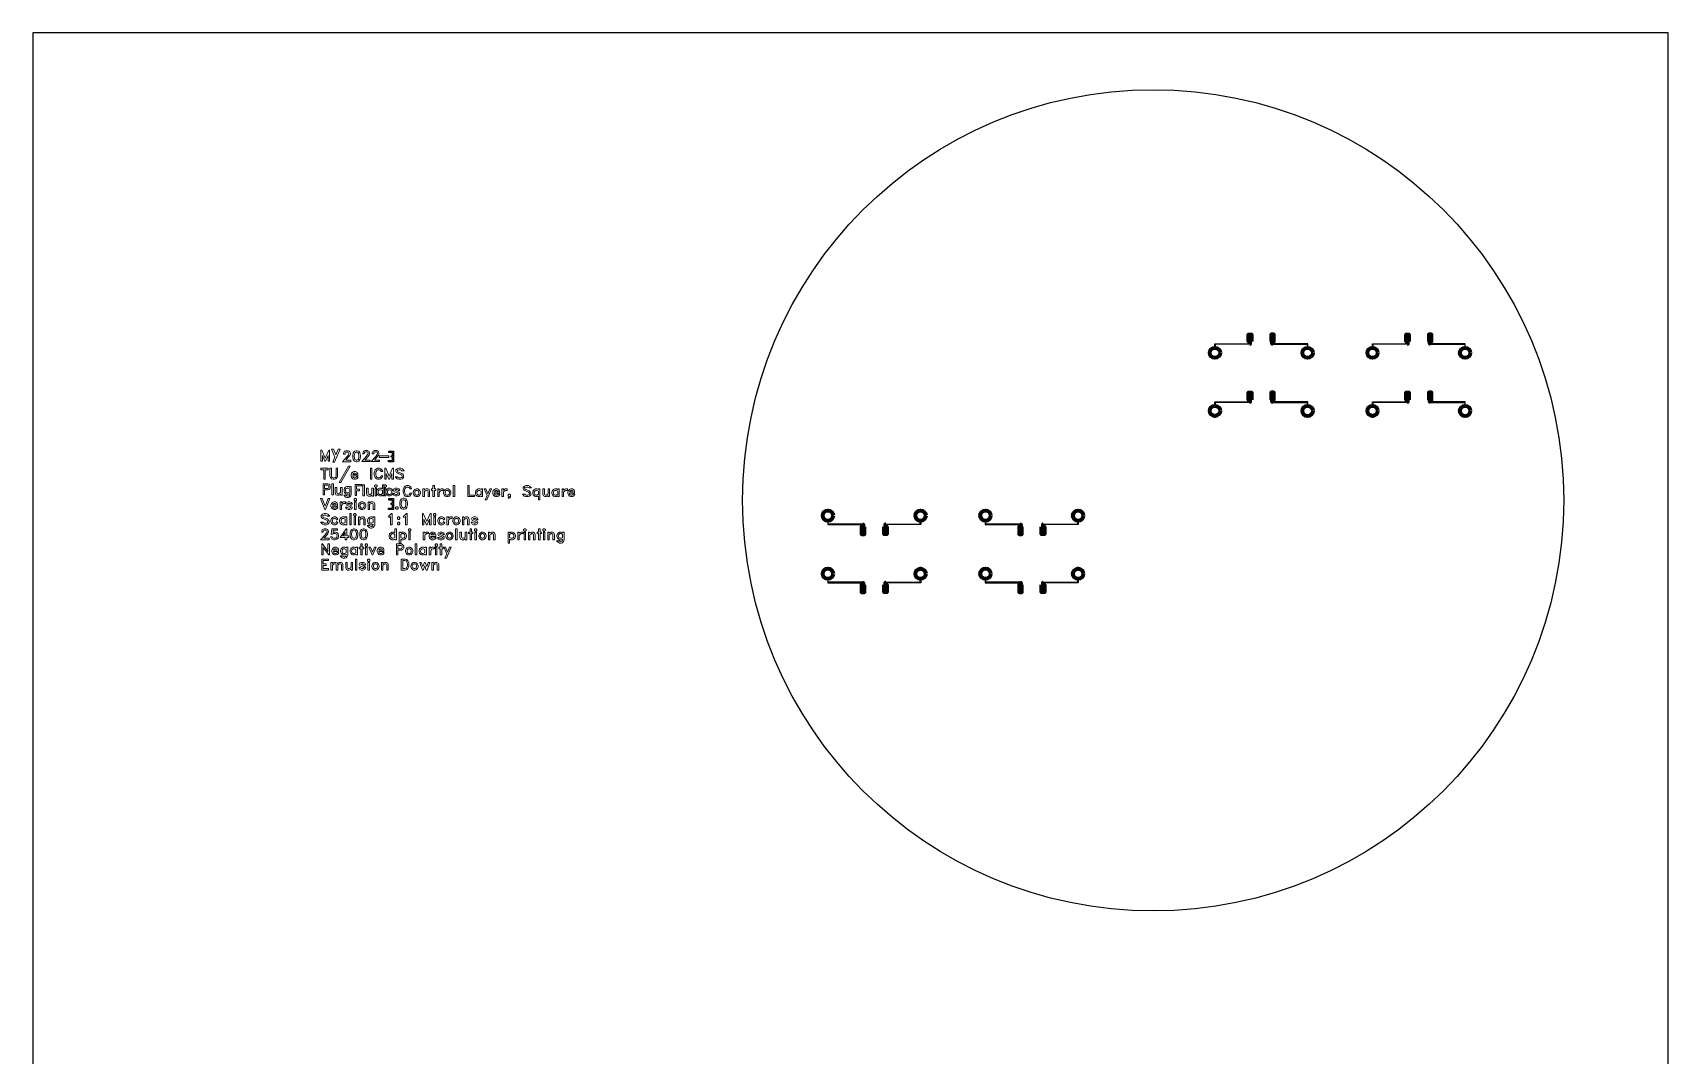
# Model space of a CAD drawing. Header units: millimetres. Extents: x -3 to 203197, y -8 to 253992.
# Drawn here: x -3 to 203197, y 126992 to 253992 of the extents above; entities that cross this region are included whole.
import ezdxf

# ---------------------------------------------------------------- set-up
doc = ezdxf.new("R2010")
doc.units = ezdxf.units.MM
doc.layers.add('FLOW', color=5, linetype='Continuous')
doc.layers.add('Wafer', color=7, linetype='Continuous', lineweight=0)

msp = doc.modelspace()

# ---------------------------------------------------------------- linework, layer by layer
for p, q in [((44234, 201855), (44234, 202034)), ((44234, 202034), (44830, 202034)), ((44680, 201855), (44234, 201855)), ((44512, 201309), (44512, 201453)), ((44512, 201453), (44680, 201453)), ((44680, 201309), (44512, 201309)), ((44680, 201453), (44680, 201855)), ((44680, 200846), (44680, 201309)), ((44830, 202034), (44830, 200693)), ((44191, 200693), (44191, 200846)), ((44191, 200846), (44680, 200846)), ((44830, 200693), (44191, 200693)), ((44234, 195950), (44234, 196129)), ((44234, 196129), (44830, 196129)), ((44680, 195950), (44234, 195950)), ((44512, 195404), (44512, 195548)), ((44512, 195548), (44680, 195548)), ((44680, 195404), (44512, 195404)), ((44680, 195548), (44680, 195950)), ((44680, 194941), (44680, 195404)), ((44830, 196129), (44830, 194788)), ((44191, 194788), (44191, 194941)), ((44191, 194941), (44680, 194941)), ((44830, 194788), (44191, 194788))]:
    msp.add_line(p, q)
msp.add_lwpolyline([(-3, -8), (203197, -8), (203197, 253992), (-3, 253992)], close=True)
at = {"color": 242, "lineweight": 211, "true_color": 0xcd2027}
for points in [[(151407, 215633), (151063, 215633), (151063, 216517), (151407, 216517)], [(153858, 215633), (154202, 215633), (154202, 216517), (153858, 216517)], [(170977, 215633), (170633, 215633), (170633, 216517), (170977, 216517)], [(173428, 215633), (173772, 215633), (173772, 216517), (173428, 216517)], [(151407, 208417), (151063, 208417), (151063, 209301), (151407, 209301)], [(153858, 208417), (154202, 208417), (154202, 209301), (153858, 209301)], [(170977, 208417), (170633, 208417), (170633, 209301), (170977, 209301)], [(173428, 208417), (173772, 208417), (173772, 209301), (173428, 209301)], [(103321, 192617), (102977, 192617), (102977, 191733), (103321, 191733)], [(105772, 192617), (106116, 192617), (106116, 191733), (105772, 191733)], [(122891, 192617), (122547, 192617), (122547, 191733), (122891, 191733)], [(125342, 192617), (125686, 192617), (125686, 191733), (125342, 191733)], [(103321, 185402), (102977, 185402), (102977, 184518), (103321, 184518)], [(105772, 185402), (106116, 185402), (106116, 184518), (105772, 184518)], [(122891, 185402), (122547, 185402), (122547, 184518), (122891, 184518)], [(125342, 185402), (125686, 185402), (125686, 184518), (125342, 184518)]]:
    msp.add_lwpolyline(points, close=True, dxfattribs=at)
at = {"color": 240, "lineweight": 211, "true_color": 0xed1f24}
for points in [[(151208, 215350), (151262, 215350), (151262, 215633), (151208, 215633)], [(154057, 215350), (154003, 215350), (154003, 215633), (154057, 215633)], [(170778, 215350), (170832, 215350), (170832, 215633), (170778, 215633)], [(173627, 215350), (173573, 215350), (173573, 215633), (173627, 215633)], [(151208, 208134), (151262, 208134), (151262, 208417), (151208, 208417)], [(154057, 208134), (154003, 208134), (154003, 208417), (154057, 208417)], [(170778, 208134), (170832, 208134), (170832, 208417), (170778, 208417)], [(173627, 208134), (173573, 208134), (173573, 208417), (173627, 208417)], [(103122, 192900), (103176, 192900), (103176, 192617), (103122, 192617)], [(105971, 192900), (105917, 192900), (105917, 192617), (105971, 192617)], [(122692, 192900), (122746, 192900), (122746, 192617), (122692, 192617)], [(125541, 192900), (125487, 192900), (125487, 192617), (125541, 192617)], [(103122, 185685), (103176, 185685), (103176, 185402), (103122, 185402)], [(105971, 185685), (105917, 185685), (105917, 185402), (105971, 185402)], [(122692, 185685), (122746, 185685), (122746, 185402), (122692, 185402)], [(125541, 185685), (125487, 185685), (125487, 185402), (125541, 185402)]]:
    msp.add_lwpolyline(points, close=True, dxfattribs=at)
at = {"color": 7}
for points in [[(151262, 215297), (146862, 215297), (146862, 215350), (151262, 215350)], [(146914, 215298), (146914, 214798), (146862, 214798), (146862, 215298)], [(154003, 215297), (158403, 215297), (158403, 215350), (154003, 215350)], [(158351, 215297), (158351, 214797), (158403, 214797), (158403, 215297)], [(170832, 215297), (166432, 215297), (166432, 215350), (170832, 215350)], [(166484, 215298), (166484, 214798), (166432, 214798), (166432, 215298)], [(173573, 215297), (177973, 215297), (177973, 215350), (173573, 215350)], [(177921, 215297), (177921, 214797), (177973, 214797), (177973, 215297)], [(151262, 208081), (146862, 208081), (146862, 208134), (151262, 208134)], [(146914, 208081), (146914, 207581), (146862, 207581), (146862, 208081)], [(154003, 208081), (158403, 208081), (158403, 208134), (154003, 208134)], [(158351, 208081), (158351, 207581), (158403, 207581), (158403, 208081)], [(170832, 208081), (166432, 208081), (166432, 208134), (170832, 208134)], [(166484, 208081), (166484, 207581), (166432, 207581), (166432, 208081)], [(173573, 208081), (177973, 208081), (177973, 208134), (173573, 208134)], [(177921, 208081), (177921, 207581), (177973, 207581), (177973, 208081)], [(98828, 192953), (98828, 193453), (98776, 193453), (98776, 192953)], [(110265, 192953), (110265, 193453), (110317, 193453), (110317, 192953)], [(118398, 192953), (118398, 193453), (118346, 193453), (118346, 192953)], [(129835, 192953), (129835, 193453), (129887, 193453), (129887, 192953)], [(103176, 192953), (98776, 192953), (98776, 192900), (103176, 192900)], [(105917, 192953), (110317, 192953), (110317, 192900), (105917, 192900)], [(122746, 192953), (118346, 192953), (118346, 192900), (122746, 192900)], [(125487, 192953), (129887, 192953), (129887, 192900), (125487, 192900)], [(98828, 185738), (98828, 186238), (98776, 186238), (98776, 185738)], [(103176, 185738), (98776, 185738), (98776, 185685), (103176, 185685)], [(105917, 185738), (110317, 185738), (110317, 185685), (105917, 185685)], [(110265, 185737), (110265, 186237), (110317, 186237), (110317, 185737)], [(118398, 185738), (118398, 186238), (118346, 186238), (118346, 185738)], [(122746, 185738), (118346, 185738), (118346, 185685), (122746, 185685)], [(125487, 185738), (129887, 185738), (129887, 185685), (125487, 185685)], [(129835, 185737), (129835, 186237), (129887, 186237), (129887, 185737)]]:
    msp.add_lwpolyline(points, close=True, dxfattribs=at)
at = {"color": 240, "lineweight": 211, "true_color": 0xed1f24}
for centre in [(146878, 214237), (158387, 214235), (166448, 214237), (177957, 214235), (146878, 207021), (158387, 207020), (166448, 207021), (177957, 207020), (98792, 194015), (110301, 194013), (118362, 194015), (129871, 194013), (98792, 186799), (110301, 186798), (118362, 186799), (129871, 186798)]:
    msp.add_circle(centre, 639, dxfattribs=at)
at = {"layer": 'FLOW'}
msp.add_circle((139200, 195918), 51000, dxfattribs=at)
at = {"layer": 'Wafer'}
for points in [[(36878, 200762), (36690, 200762), (36690, 201467), (36382, 200762), (36298, 200762), (35989, 201467), (35989, 200762), (35802, 200762), (35802, 202134), (35907, 202134), (36340, 201162), (36773, 202134), (36878, 202134)], [(38183, 202257), (37496, 200655), (37265, 200655), (37539, 201294), (37126, 202257), (37359, 202257), (37652, 201556), (37951, 202257)], [(39518, 200702), (38481, 200702), (39049, 201340), (39221, 201569), (39271, 201670), (39271, 201758), (39228, 201844), (39142, 201887), (38936, 201887), (38850, 201844), (38807, 201758), (38807, 201650), (38620, 201650), (38620, 201788), (38689, 201930), (38764, 202004), (38906, 202074), (39173, 202074), (39314, 202004), (39389, 201930), (39459, 201788), (39459, 201639), (39390, 201502), (39207, 201259), (38885, 200889), (39518, 200889)], [(40713, 201292), (40651, 200978), (40512, 200771), (40303, 200702), (40164, 200702), (39956, 200771), (39817, 200978), (39755, 201292), (39755, 201484), (39817, 201798), (39956, 202005), (40164, 202074), (40303, 202074), (40512, 202005), (40651, 201798), (40713, 201484)], [(40525, 201306), (40525, 201470), (40469, 201748), (40404, 201846), (40283, 201887), (40185, 201887), (40063, 201845), (39999, 201748), (39942, 201470), (39942, 201306), (39999, 201028), (40063, 200931), (40185, 200889), (40283, 200889), (40404, 200931), (40469, 201028)], [(41907, 200738), (40870, 200738), (41438, 201376), (41610, 201605), (41660, 201706), (41660, 201794), (41617, 201879), (41531, 201923), (41325, 201923), (41239, 201879), (41196, 201794), (41196, 201685), (41008, 201685), (41008, 201824), (41078, 201966), (41153, 202040), (41295, 202110), (41562, 202110), (41703, 202040), (41778, 201966), (41848, 201824), (41848, 201675), (41779, 201538), (41596, 201294), (41274, 200925), (41907, 200925)], [(43078, 200738), (42041, 200738), (42609, 201376), (42781, 201605), (42831, 201706), (42831, 201794), (42788, 201879), (42702, 201923), (42496, 201923), (42410, 201879), (42367, 201794), (42367, 201685), (42180, 201685), (42180, 201824), (42249, 201966), (42324, 202040), (42466, 202110), (42733, 202110), (42874, 202040), (42949, 201966), (43019, 201824), (43019, 201675), (42951, 201538), (42767, 201294), (42445, 200925), (43078, 200925)], [(44248, 201253), (43054, 201253), (43054, 201442), (44248, 201442)], [(36690, 199716), (36334, 199716), (36334, 198531), (36146, 198531), (36146, 199716), (35791, 199716), (35791, 199903), (36690, 199903)], [(37884, 198940), (37817, 198738), (37677, 198598), (37475, 198531), (37336, 198531), (37134, 198598), (36994, 198738), (36927, 198940), (36927, 199903), (37114, 199903), (37114, 198961), (37166, 198807), (37203, 198770), (37356, 198718), (37454, 198718), (37608, 198770), (37646, 198807), (37697, 198961), (37697, 199903), (37884, 199903)], [(39422, 200141), (38284, 198117), (38076, 198117), (39215, 200141)], [(40419, 198772), (40249, 198601), (40107, 198531), (39899, 198531), (39757, 198601), (39621, 198739), (39554, 198940), (39554, 199079), (39621, 199281), (39757, 199419), (39899, 199489), (40107, 199489), (40249, 199419), (40323, 199345), (40393, 199203), (40393, 198946), (39746, 198946), (39793, 198808), (39834, 198767), (39930, 198718), (40077, 198718), (40163, 198762), (40253, 198943)], [(40206, 199133), (40206, 199172), (40163, 199258), (40077, 199301), (39930, 199301), (39834, 199252), (39793, 199212), (39767, 199133)], [(42132, 198531), (41945, 198531), (41945, 199903), (42132, 199903)], [(43485, 198956), (43376, 198734), (43242, 198601), (43100, 198531), (42833, 198531), (42692, 198601), (42557, 198734), (42494, 198867), (42429, 199059), (42429, 199375), (42494, 199567), (42557, 199700), (42692, 199833), (42833, 199903), (43100, 199903), (43242, 199833), (43376, 199700), (43485, 199479), (43283, 199479), (43210, 199622), (43165, 199667), (43070, 199716), (42864, 199716), (42773, 199671), (42669, 199514), (42616, 199355), (42616, 199079), (42669, 198921), (42773, 198763), (42864, 198718), (43070, 198718), (43165, 198767), (43210, 198812), (43283, 198956)], [(44819, 198531), (44631, 198531), (44631, 199236), (44322, 198531), (44239, 198531), (43930, 199236), (43930, 198531), (43743, 198531), (43743, 199903), (43848, 199903), (44281, 198931), (44713, 199903), (44819, 199903)], [(46164, 199597), (45864, 199597), (45793, 199667), (45697, 199716), (45486, 199716), (45332, 199664), (45303, 199635), (45303, 199558), (45346, 199472), (45442, 199424), (45739, 199305), (45869, 199242), (46004, 199107), (46073, 198966), (46073, 198747), (45925, 198598), (45723, 198531), (45466, 198531), (45264, 198598), (45025, 198837), (45324, 198837), (45396, 198767), (45491, 198718), (45702, 198718), (45856, 198770), (45885, 198799), (45885, 198935), (45837, 199031), (45793, 199075), (45685, 199130), (45391, 199248), (45260, 199312), (45185, 199386), (45115, 199527), (45115, 199688), (45264, 199836), (45466, 199903), (45723, 199903), (45925, 199836)], [(36966, 197486), (36896, 197344), (36822, 197270), (36680, 197200), (36255, 197200), (36255, 196607), (36068, 196607), (36068, 197980), (36680, 197980), (36822, 197910), (36896, 197836), (36966, 197694)], [(36778, 197516), (36778, 197663), (36735, 197749), (36649, 197792), (36255, 197792), (36255, 197387), (36649, 197387), (36735, 197431)], [(37353, 196607), (37165, 196607), (37165, 197980), (37353, 197980)], [(38431, 196540), (38242, 196540), (38242, 196686), (38168, 196610), (38026, 196540), (37818, 196540), (37661, 196618), (37591, 196832), (37591, 197498), (37779, 197498), (37779, 196857), (37822, 196771), (37908, 196728), (37993, 196728), (38242, 196878), (38242, 197498), (38431, 197498)], [(39574, 196659), (39506, 196458), (39369, 196305), (39224, 196249), (39020, 196249), (38878, 196319), (38644, 196556), (38943, 196556), (39014, 196485), (39110, 196437), (39198, 196437), (39293, 196485), (39335, 196526), (39385, 196679), (39385, 196749), (39370, 196733), (39228, 196663), (39020, 196663), (38878, 196733), (38742, 196871), (38675, 197072), (38675, 197211), (38742, 197413), (38878, 197551), (39020, 197621), (39228, 197621), (39369, 197551), (39385, 197535), (39385, 197621), (39574, 197621)], [(39385, 196945), (39385, 197339), (39198, 197433), (39051, 197433), (38955, 197384), (38913, 197344), (38862, 197191), (38862, 197093), (38913, 196940), (38955, 196899), (39051, 196851), (39198, 196851)], [(40240, 196516), (40052, 196516), (40052, 197889), (40892, 197889), (40892, 197701), (40240, 197701), (40240, 197296), (40595, 197296), (40595, 197109), (40240, 197109), (40240, 196704), (40240, 196704)], [(41201, 196485), (41014, 196485), (41014, 197857), (41201, 197857)], [(42320, 196450), (42132, 196450), (42132, 196595), (42057, 196520), (41915, 196450), (41707, 196450), (41550, 196527), (41481, 196741), (41481, 197407), (41668, 197407), (41668, 196766), (41711, 196680), (41797, 196637), (41882, 196637), (42132, 196788), (42132, 197407), (42320, 197407)], [(42785, 197630), (42688, 197532), (42576, 197532), (42479, 197630), (42479, 197741), (42576, 197839), (42688, 197839), (42785, 197741)], [(42726, 196466), (42538, 196466), (42538, 197424), (42726, 197424)], [(43625, 196466), (43436, 196466), (43436, 196553), (43421, 196537), (43279, 196466), (43071, 196466), (42929, 196537), (42793, 196674), (42726, 196876), (42726, 197015), (42793, 197216), (42929, 197355), (43071, 197424), (43279, 197424), (43421, 197355), (43436, 197339), (43436, 197839), (43625, 197839)], [(43436, 196748), (43436, 197143), (43249, 197237), (43102, 197237), (43006, 197188), (42964, 197148), (42913, 196995), (42913, 196896), (42964, 196743), (43006, 196703), (43102, 196654), (43249, 196654)], [(43931, 197630), (43834, 197532), (43722, 197532), (43625, 197630), (43625, 197741), (43722, 197839), (43834, 197839), (43931, 197741)], [(43872, 196466), (43684, 196466), (43684, 197424), (43872, 197424)], [(44736, 196708), (44566, 196537), (44425, 196466), (44217, 196466), (44075, 196537), (43939, 196674), (43872, 196876), (43872, 197015), (43939, 197216), (44075, 197355), (44217, 197424), (44425, 197424), (44566, 197355), (44736, 197183), (44571, 197013), (44480, 197193), (44395, 197237), (44248, 197237), (44152, 197188), (44110, 197148), (44059, 196995), (44059, 196896), (44110, 196743), (44152, 196703), (44248, 196654), (44395, 196654), (44480, 196697), (44571, 196878)], [(45595, 197124), (45393, 197124), (45351, 197207), (45244, 197243), (45087, 197243), (44988, 197209), (44980, 197189), (44991, 197162), (45222, 197069), (45481, 196941), (45556, 196789), (45556, 196700), (45479, 196543), (45264, 196473), (45067, 196473), (44853, 196543), (44736, 196779), (44938, 196779), (44980, 196697), (45087, 196660), (45244, 196660), (45351, 196697), (45368, 196731), (45368, 196759), (45348, 196801), (44852, 197021), (44768, 197189), (44853, 197361), (45067, 197431), (45264, 197431), (45479, 197361)], [(47075, 196808), (46966, 196586), (46833, 196453), (46691, 196383), (46423, 196383), (46282, 196453), (46147, 196586), (46084, 196719), (46019, 196911), (46019, 197227), (46084, 197419), (46147, 197552), (46282, 197685), (46423, 197755), (46691, 197755), (46833, 197685), (46966, 197552), (47075, 197331), (46873, 197331), (46800, 197474), (46755, 197519), (46660, 197568), (46454, 197568), (46363, 197523), (46259, 197366), (46206, 197207), (46206, 196931), (46259, 196773), (46363, 196615), (46454, 196570), (46660, 196570), (46755, 196619), (46800, 196664), (46873, 196808)], [(48172, 196792), (48105, 196591), (47968, 196453), (47827, 196383), (47619, 196383), (47477, 196453), (47341, 196591), (47273, 196792), (47273, 196931), (47341, 197133), (47477, 197271), (47619, 197341), (47827, 197341), (47968, 197271), (48105, 197133), (48172, 196931)], [(47984, 196813), (47984, 196911), (47933, 197064), (47892, 197104), (47796, 197153), (47649, 197153), (47554, 197104), (47512, 197064), (47461, 196911), (47461, 196813), (47512, 196660), (47554, 196619), (47649, 196570), (47796, 196570), (47892, 196619), (47933, 196660)], [(49309, 196383), (49120, 196383), (49120, 197024), (49078, 197110), (48991, 197153), (48904, 197153), (48802, 197102), (48657, 197006), (48657, 196383), (48469, 196383), (48469, 197341), (48657, 197341), (48657, 197195), (48732, 197271), (48873, 197341), (49081, 197341), (49238, 197264), (49309, 197049)], [(50089, 197153), (49911, 197153), (49911, 196383), (49723, 196383), (49723, 197153), (49545, 197153), (49545, 197341), (49723, 197341), (49723, 197755), (49911, 197755), (49911, 197341), (50089, 197341)], [(50988, 197153), (50761, 197153), (50666, 197105), (50568, 197001), (50513, 196904), (50513, 196383), (50326, 196383), (50326, 197341), (50513, 197341), (50513, 197195), (50589, 197271), (50730, 197341), (50988, 197341)], [(51946, 196792), (51879, 196591), (51742, 196453), (51601, 196383), (51393, 196383), (51251, 196453), (51115, 196591), (51047, 196792), (51047, 196931), (51115, 197133), (51251, 197271), (51393, 197341), (51601, 197341), (51742, 197271), (51879, 197133), (51946, 196931)], [(51758, 196813), (51758, 196911), (51707, 197064), (51666, 197104), (51570, 197153), (51423, 197153), (51328, 197104), (51286, 197064), (51235, 196911), (51235, 196813), (51286, 196660), (51328, 196619), (51423, 196570), (51570, 196570), (51666, 196619), (51707, 196660)], [(52431, 196383), (52243, 196383), (52243, 197755), (52431, 197755)], [(54881, 196383), (54041, 196383), (54041, 197755), (54229, 197755), (54229, 196570), (54881, 196570)], [(55898, 196383), (55710, 196383), (55710, 196469), (55694, 196453), (55553, 196383), (55345, 196383), (55202, 196453), (55067, 196591), (54999, 196792), (54999, 196931), (55066, 197133), (55202, 197271), (55345, 197341), (55552, 197341), (55694, 197271), (55710, 197255), (55710, 197341), (55898, 197341)], [(55710, 196665), (55710, 197059), (55522, 197153), (55375, 197153), (55279, 197104), (55238, 197064), (55186, 196911), (55186, 196813), (55238, 196660), (55280, 196619), (55375, 196570), (55522, 196570)], [(57007, 197341), (56419, 195969), (56221, 195969), (56456, 196516), (56102, 197341), (56301, 197341), (56552, 196740), (56809, 197341)], [(58017, 196624), (57847, 196453), (57706, 196383), (57498, 196383), (57356, 196453), (57220, 196591), (57152, 196792), (57152, 196931), (57220, 197133), (57356, 197271), (57498, 197341), (57706, 197341), (57847, 197271), (57922, 197197), (57992, 197055), (57992, 196798), (57345, 196798), (57391, 196660), (57433, 196619), (57529, 196570), (57675, 196570), (57761, 196614), (57852, 196795)], [(57805, 196985), (57805, 197024), (57761, 197110), (57675, 197153), (57529, 197153), (57433, 197104), (57391, 197064), (57365, 196985)], [(58951, 197153), (58724, 197153), (58629, 197105), (58531, 197001), (58476, 196904), (58476, 196383), (58289, 196383), (58289, 197341), (58476, 197341), (58476, 197195), (58552, 197271), (58693, 197341), (58951, 197341)], [(61975, 197449), (61675, 197449), (61604, 197519), (61508, 197568), (61297, 197568), (61144, 197516), (61114, 197487), (61114, 197410), (61157, 197324), (61254, 197276), (61550, 197157), (61681, 197094), (61815, 196959), (61884, 196818), (61884, 196599), (61736, 196450), (61534, 196383), (61277, 196383), (61075, 196450), (60837, 196689), (61135, 196689), (61207, 196619), (61303, 196570), (61514, 196570), (61667, 196622), (61697, 196651), (61697, 196787), (61648, 196883), (61604, 196927), (61496, 196982), (61202, 197100), (61071, 197164), (60997, 197238), (60927, 197380), (60927, 197540), (61076, 197688), (61277, 197755), (61534, 197755), (61736, 197688)], [(63020, 195969), (62832, 195969), (62832, 196469), (62816, 196453), (62675, 196383), (62467, 196383), (62325, 196453), (62189, 196591), (62121, 196792), (62121, 196931), (62189, 197133), (62325, 197271), (62467, 197341), (62675, 197341), (62816, 197271), (62832, 197255), (62832, 197341), (63020, 197341)], [(62832, 196665), (62832, 197059), (62644, 197153), (62498, 197153), (62402, 197104), (62360, 197064), (62309, 196911), (62309, 196813), (62360, 196660), (62402, 196619), (62498, 196570), (62644, 196570)], [(64215, 196383), (64027, 196383), (64027, 196528), (63953, 196453), (63810, 196383), (63602, 196383), (63445, 196460), (63376, 196674), (63376, 197341), (63563, 197341), (63563, 196699), (63607, 196614), (63692, 196570), (63778, 196570), (64027, 196721), (64027, 197341), (64215, 197341)], [(65410, 196383), (65222, 196383), (65222, 196469), (65206, 196453), (65065, 196383), (64857, 196383), (64715, 196453), (64579, 196591), (64511, 196792), (64511, 196931), (64579, 197133), (64715, 197271), (64857, 197341), (65065, 197341), (65206, 197271), (65222, 197255), (65222, 197341), (65410, 197341)], [(65222, 196665), (65222, 197059), (65034, 197153), (64887, 197153), (64792, 197104), (64750, 197064), (64699, 196911), (64699, 196813), (64750, 196660), (64792, 196619), (64887, 196570), (65034, 196570)], [(66428, 197153), (66201, 197153), (66106, 197105), (66008, 197001), (65953, 196904), (65953, 196383), (65766, 196383), (65766, 197341), (65953, 197341), (65953, 197195), (66029, 197271), (66170, 197341), (66428, 197341)], [(67352, 196624), (67182, 196453), (67041, 196383), (66833, 196383), (66690, 196453), (66555, 196591), (66487, 196792), (66487, 196931), (66555, 197133), (66690, 197271), (66833, 197341), (67041, 197341), (67182, 197271), (67257, 197197), (67327, 197055), (67327, 196798), (66680, 196798), (66726, 196660), (66768, 196619), (66863, 196570), (67010, 196570), (67096, 196614), (67186, 196795)], [(67139, 196985), (67139, 197024), (67096, 197110), (67010, 197153), (66863, 197153), (66768, 197104), (66726, 197064), (66700, 196985)], [(36897, 196143), (36373, 194770), (36285, 194770), (35761, 196143), (35958, 196143), (36329, 195189), (36701, 196143)], [(37910, 195011), (37740, 194840), (37599, 194770), (37390, 194770), (37248, 194840), (37112, 194978), (37045, 195180), (37045, 195318), (37112, 195520), (37248, 195659), (37391, 195728), (37598, 195728), (37740, 195659), (37814, 195584), (37884, 195442), (37884, 195185), (37238, 195185), (37284, 195047), (37326, 195007), (37421, 194958), (37568, 194958), (37654, 195001), (37744, 195182)], [(37697, 195373), (37697, 195411), (37654, 195497), (37568, 195540), (37421, 195540), (37325, 195492), (37284, 195452), (37258, 195373)], [(38843, 195540), (38616, 195540), (38522, 195492), (38424, 195388), (38369, 195292), (38369, 194770), (38181, 194770), (38181, 195728), (38369, 195728), (38369, 195582), (38444, 195659), (38585, 195728), (38843, 195728)], [(39722, 195421), (39520, 195421), (39478, 195504), (39371, 195540), (39214, 195540), (39115, 195507), (39107, 195486), (39118, 195459), (39349, 195367), (39608, 195238), (39683, 195087), (39683, 194997), (39606, 194841), (39391, 194770), (39194, 194770), (38980, 194841), (38863, 195077), (39065, 195077), (39107, 194995), (39214, 194958), (39371, 194958), (39478, 194995), (39495, 195028), (39495, 195056), (39475, 195099), (38979, 195318), (38895, 195486), (38980, 195658), (39194, 195728), (39391, 195728), (39606, 195658)], [(40226, 195934), (40129, 195836), (40017, 195836), (39920, 195934), (39920, 196045), (40017, 196143), (40129, 196143), (40226, 196045)], [(40167, 194770), (39979, 194770), (39979, 195728), (40167, 195728)], [(41363, 195180), (41295, 194978), (41159, 194840), (41017, 194770), (40809, 194770), (40667, 194840), (40531, 194978), (40464, 195180), (40464, 195318), (40531, 195520), (40667, 195659), (40809, 195728), (41017, 195728), (41158, 195659), (41295, 195520), (41363, 195318)], [(41174, 195200), (41174, 195299), (41124, 195452), (41082, 195492), (40986, 195540), (40840, 195540), (40744, 195492), (40702, 195452), (40651, 195299), (40651, 195200), (40702, 195047), (40744, 195007), (40840, 194958), (40986, 194958), (41082, 195007), (41124, 195047)], [(42499, 194770), (42311, 194770), (42311, 195412), (42268, 195497), (42182, 195540), (42094, 195540), (41993, 195489), (41847, 195393), (41847, 194770), (41659, 194770), (41659, 195728), (41847, 195728), (41847, 195582), (41922, 195659), (42064, 195728), (42271, 195728), (42429, 195651), (42499, 195436)], [(45395, 194899), (45298, 194802), (45186, 194802), (45089, 194899), (45089, 195011), (45186, 195108), (45298, 195108), (45395, 195011)], [(46554, 195400), (46493, 195086), (46353, 194879), (46145, 194809), (46006, 194809), (45797, 194879), (45659, 195086), (45596, 195400), (45596, 195591), (45659, 195905), (45797, 196113), (46006, 196182), (46145, 196182), (46353, 196113), (46493, 195905), (46554, 195591)], [(46367, 195414), (46367, 195577), (46310, 195856), (46246, 195953), (46125, 195994), (46027, 195994), (45905, 195953), (45840, 195856), (45784, 195577), (45784, 195414), (45840, 195135), (45905, 195038), (46027, 194997), (46125, 194997), (46246, 195038), (46310, 195135)], [(59376, 196364), (59300, 196222), (59107, 196126), (59052, 196240), (59197, 196315), (59214, 196383), (59167, 196383), (59070, 196480), (59070, 196592), (59167, 196689), (59279, 196689), (59376, 196592)], [(36899, 193956), (36599, 193956), (36528, 194026), (36432, 194075), (36221, 194075), (36067, 194024), (36038, 193994), (36038, 193917), (36081, 193831), (36177, 193783), (36473, 193664), (36604, 193601), (36738, 193466), (36808, 193325), (36808, 193106), (36660, 192957), (36458, 192890), (36201, 192890), (35999, 192957), (35760, 193196), (36059, 193196), (36131, 193126), (36226, 193077), (36437, 193077), (36591, 193129), (36620, 193158), (36620, 193294), (36572, 193390), (36528, 193434), (36419, 193489), (36126, 193607), (35995, 193671), (35920, 193745), (35850, 193887), (35850, 194047), (35999, 194195), (36201, 194262), (36458, 194262), (36660, 194195)], [(37910, 193131), (37740, 192960), (37599, 192890), (37390, 192890), (37248, 192960), (37112, 193098), (37045, 193299), (37045, 193438), (37112, 193640), (37248, 193778), (37391, 193848), (37598, 193848), (37740, 193778), (37910, 193606), (37744, 193437), (37654, 193617), (37568, 193660), (37421, 193660), (37325, 193611), (37284, 193571), (37232, 193418), (37232, 193320), (37284, 193167), (37326, 193126), (37421, 193077), (37568, 193077), (37654, 193121), (37744, 193302)], [(39021, 192890), (38832, 192890), (38832, 192976), (38817, 192960), (38675, 192890), (38467, 192890), (38325, 192960), (38189, 193098), (38122, 193299), (38122, 193438), (38189, 193640), (38325, 193778), (38467, 193848), (38675, 193848), (38817, 193778), (38832, 193762), (38832, 193848), (39021, 193848)], [(38832, 193172), (38832, 193566), (38645, 193660), (38498, 193660), (38402, 193611), (38360, 193571), (38309, 193418), (38309, 193320), (38361, 193167), (38402, 193126), (38498, 193077), (38645, 193077)], [(39564, 192890), (39376, 192890), (39376, 194262), (39564, 194262)], [(40167, 194053), (40069, 193956), (39958, 193956), (39860, 194053), (39860, 194165), (39958, 194262), (40069, 194262), (40167, 194165)], [(40107, 192890), (39920, 192890), (39920, 193848), (40107, 193848)], [(41303, 192890), (41115, 192890), (41115, 193531), (41072, 193617), (40986, 193660), (40898, 193660), (40797, 193609), (40651, 193513), (40651, 192890), (40464, 192890), (40464, 193848), (40651, 193848), (40651, 193702), (40727, 193778), (40868, 193848), (41076, 193848), (41233, 193771), (41303, 193556)], [(42498, 192886), (42431, 192685), (42293, 192532), (42148, 192476), (41945, 192476), (41802, 192546), (41569, 192782), (41867, 192782), (41938, 192712), (42035, 192664), (42122, 192664), (42218, 192712), (42259, 192753), (42310, 192906), (42310, 192976), (42294, 192960), (42153, 192890), (41945, 192890), (41802, 192960), (41667, 193098), (41599, 193299), (41599, 193438), (41667, 193640), (41802, 193778), (41945, 193848), (42152, 193848), (42294, 193778), (42310, 193762), (42310, 193848), (42498, 193848)], [(42310, 193172), (42310, 193566), (42122, 193660), (41975, 193660), (41880, 193611), (41838, 193571), (41787, 193418), (41787, 193320), (41838, 193167), (41880, 193126), (41975, 193077), (42122, 193077)], [(44651, 192890), (44463, 192890), (44463, 193924), (44447, 193908), (44226, 193799), (44226, 194001), (44371, 194074), (44561, 194262), (44651, 194262)], [(45609, 193639), (45512, 193541), (45400, 193541), (45303, 193639), (45303, 193750), (45400, 193848), (45512, 193848), (45609, 193750)], [(45609, 192987), (45512, 192890), (45400, 192890), (45303, 192987), (45303, 193099), (45400, 193196), (45512, 193196), (45609, 193099)], [(46508, 192890), (46320, 192890), (46320, 193924), (46304, 193908), (46083, 193799), (46083, 194001), (46228, 194074), (46418, 194262), (46508, 194262)], [(49490, 192890), (49302, 192890), (49302, 193595), (48994, 192890), (48910, 192890), (48602, 193595), (48602, 192890), (48414, 192890), (48414, 194262), (48519, 194262), (48952, 193290), (49385, 194262), (49490, 194262)], [(50093, 194053), (49996, 193956), (49884, 193956), (49787, 194053), (49787, 194165), (49884, 194262), (49996, 194262), (50093, 194165)], [(50034, 192890), (49846, 192890), (49846, 193848), (50034, 193848)], [(51195, 193131), (51025, 192960), (50884, 192890), (50676, 192890), (50534, 192960), (50398, 193098), (50330, 193299), (50330, 193438), (50398, 193640), (50534, 193778), (50676, 193848), (50884, 193848), (51025, 193778), (51195, 193606), (51030, 193437), (50939, 193617), (50853, 193660), (50707, 193660), (50611, 193611), (50569, 193571), (50518, 193418), (50518, 193320), (50569, 193167), (50611, 193126), (50707, 193077), (50853, 193077), (50939, 193121), (51030, 193302)], [(52129, 193660), (51902, 193660), (51807, 193612), (51709, 193508), (51654, 193412), (51654, 192890), (51467, 192890), (51467, 193848), (51654, 193848), (51654, 193702), (51730, 193778), (51871, 193848), (52129, 193848)], [(53087, 193299), (53020, 193098), (52883, 192960), (52742, 192890), (52534, 192890), (52391, 192960), (52256, 193098), (52188, 193299), (52188, 193438), (52256, 193640), (52391, 193778), (52534, 193848), (52742, 193848), (52883, 193778), (53020, 193640), (53087, 193438)], [(52899, 193320), (52899, 193418), (52848, 193571), (52807, 193611), (52711, 193660), (52564, 193660), (52469, 193611), (52427, 193571), (52376, 193418), (52376, 193320), (52427, 193167), (52469, 193126), (52564, 193077), (52711, 193077), (52806, 193126), (52848, 193167)], [(54223, 192890), (54035, 192890), (54035, 193531), (53993, 193617), (53906, 193660), (53819, 193660), (53717, 193609), (53571, 193513), (53571, 192890), (53384, 192890), (53384, 193848), (53571, 193848), (53571, 193702), (53647, 193778), (53788, 193848), (53996, 193848), (54153, 193771), (54223, 193556)], [(55339, 193541), (55136, 193541), (55094, 193624), (54988, 193660), (54831, 193660), (54732, 193626), (54723, 193606), (54734, 193579), (54965, 193486), (55224, 193358), (55299, 193206), (55299, 193117), (55223, 192960), (55008, 192890), (54811, 192890), (54597, 192960), (54480, 193196), (54682, 193196), (54724, 193114), (54831, 193077), (54988, 193077), (55094, 193114), (55112, 193148), (55112, 193176), (55091, 193218), (54596, 193438), (54512, 193606), (54597, 193778), (54811, 193848), (55008, 193848), (55223, 193778)], [(36808, 191010), (35771, 191010), (36339, 191648), (36511, 191877), (36561, 191978), (36561, 192066), (36518, 192151), (36432, 192195), (36226, 192195), (36140, 192151), (36097, 192066), (36097, 191957), (35910, 191957), (35910, 192096), (35979, 192238), (36054, 192312), (36196, 192382), (36463, 192382), (36604, 192312), (36679, 192238), (36749, 192096), (36749, 191947), (36680, 191810), (36497, 191566), (36175, 191197), (36808, 191197)], [(38003, 191419), (37936, 191217), (37795, 191077), (37593, 191010), (37396, 191010), (37194, 191077), (37115, 191154), (37006, 191375), (37208, 191375), (37262, 191267), (37316, 191232), (37416, 191197), (37574, 191197), (37667, 191228), (37744, 191282), (37769, 191321), (37815, 191441), (37815, 191538), (37781, 191637), (37738, 191702), (37672, 191746), (37573, 191780), (37362, 191780), (37243, 191720), (37097, 191720), (37170, 192382), (37884, 192382), (37884, 192195), (37343, 192195), (37306, 191938), (37396, 191967), (37593, 191967), (37795, 191901), (37936, 191760), (38003, 191558)], [(39257, 191305), (39020, 191305), (39020, 191010), (38832, 191010), (38832, 191305), (38179, 191305), (38922, 192382), (39020, 192382), (39020, 191494), (39257, 191494)], [(38832, 191494), (38832, 191934), (38527, 191494)], [(40392, 191600), (40331, 191286), (40192, 191079), (39983, 191010), (39844, 191010), (39636, 191079), (39497, 191286), (39435, 191600), (39435, 191792), (39497, 192106), (39636, 192313), (39844, 192382), (39983, 192382), (40192, 192313), (40331, 192106), (40392, 191792)], [(40205, 191614), (40205, 191778), (40148, 192056), (40084, 192153), (39963, 192195), (39865, 192195), (39743, 192153), (39679, 192056), (39622, 191778), (39622, 191614), (39679, 191336), (39743, 191238), (39865, 191197), (39963, 191197), (40084, 191238), (40148, 191336)], [(41587, 191600), (41526, 191286), (41386, 191079), (41178, 191010), (41039, 191010), (40831, 191079), (40692, 191286), (40630, 191600), (40630, 191792), (40692, 192106), (40831, 192313), (41039, 192382), (41178, 192382), (41386, 192313), (41526, 192106), (41587, 191792)], [(41400, 191614), (41400, 191778), (41343, 192056), (41279, 192153), (41158, 192195), (41060, 192195), (40938, 192153), (40874, 192056), (40817, 191778), (40817, 191614), (40874, 191336), (40938, 191238), (41060, 191197), (41158, 191197), (41279, 191238), (41343, 191336)], [(45173, 191010), (44985, 191010), (44985, 191096), (44969, 191080), (44828, 191010), (44620, 191010), (44477, 191080), (44342, 191217), (44274, 191419), (44274, 191558), (44342, 191759), (44477, 191898), (44620, 191967), (44827, 191967), (44969, 191898), (44985, 191882), (44985, 192382), (45173, 192382)], [(44985, 191292), (44985, 191686), (44797, 191780), (44650, 191780), (44554, 191731), (44513, 191691), (44462, 191538), (44462, 191440), (44513, 191287), (44555, 191246), (44650, 191197), (44797, 191197)], [(46427, 191419), (46360, 191217), (46223, 191080), (46082, 191010), (45873, 191010), (45732, 191080), (45716, 191096), (45716, 190596), (45528, 190596), (45528, 191967), (45716, 191967), (45716, 191882), (45732, 191898), (45873, 191967), (46082, 191967), (46223, 191898), (46360, 191759), (46427, 191558)], [(46239, 191440), (46239, 191538), (46188, 191691), (46147, 191731), (46051, 191780), (45904, 191780), (45716, 191686), (45716, 191292), (45904, 191197), (46051, 191197), (46147, 191246), (46188, 191286)], [(46970, 192173), (46873, 192076), (46761, 192076), (46664, 192173), (46664, 192285), (46761, 192382), (46873, 192382), (46970, 192285)], [(46911, 191010), (46723, 191010), (46723, 191967), (46911, 191967)], [(49183, 191780), (48956, 191780), (48862, 191731), (48764, 191627), (48709, 191531), (48709, 191010), (48522, 191010), (48522, 191967), (48709, 191967), (48709, 191822), (48784, 191898), (48926, 191967), (49183, 191967)], [(50108, 191251), (49938, 191080), (49797, 191010), (49588, 191010), (49446, 191080), (49310, 191217), (49243, 191419), (49243, 191558), (49310, 191759), (49446, 191898), (49589, 191967), (49796, 191967), (49938, 191898), (50012, 191823), (50082, 191681), (50082, 191424), (49436, 191424), (49482, 191287), (49524, 191246), (49619, 191197), (49766, 191197), (49852, 191240), (49942, 191421)], [(49895, 191612), (49895, 191651), (49852, 191737), (49766, 191780), (49619, 191780), (49523, 191731), (49482, 191691), (49456, 191612)], [(51140, 191661), (50937, 191661), (50895, 191744), (50789, 191780), (50631, 191780), (50532, 191746), (50524, 191725), (50535, 191699), (50766, 191606), (51025, 191478), (51100, 191326), (51100, 191236), (51023, 191080), (50808, 191010), (50611, 191010), (50397, 191080), (50280, 191316), (50483, 191316), (50525, 191234), (50631, 191197), (50788, 191197), (50895, 191234), (50912, 191268), (50912, 191296), (50892, 191338), (50396, 191558), (50312, 191725), (50397, 191898), (50611, 191967), (50808, 191967), (51023, 191898)], [(52236, 191419), (52168, 191217), (52032, 191080), (51891, 191010), (51682, 191010), (51540, 191080), (51404, 191217), (51337, 191419), (51337, 191558), (51404, 191759), (51540, 191898), (51683, 191967), (51890, 191967), (52032, 191898), (52168, 191760), (52236, 191558)], [(52048, 191440), (52048, 191538), (51997, 191691), (51955, 191731), (51860, 191780), (51713, 191780), (51617, 191731), (51576, 191691), (51524, 191538), (51524, 191440), (51576, 191287), (51618, 191246), (51713, 191197), (51860, 191197), (51955, 191246), (51997, 191286)], [(52720, 191010), (52533, 191010), (52533, 192382), (52720, 192382)], [(53916, 191010), (53728, 191010), (53728, 191155), (53653, 191080), (53511, 191010), (53303, 191010), (53146, 191087), (53076, 191301), (53076, 191967), (53264, 191967), (53264, 191326), (53307, 191240), (53393, 191197), (53478, 191197), (53728, 191348), (53728, 191967), (53916, 191967)], [(54696, 191780), (54518, 191780), (54518, 191010), (54330, 191010), (54330, 191780), (54152, 191780), (54152, 191967), (54330, 191967), (54330, 192382), (54518, 192382), (54518, 191967), (54696, 191967)], [(55180, 192173), (55083, 192076), (54971, 192076), (54874, 192173), (54874, 192285), (54971, 192382), (55083, 192382), (55180, 192285)], [(55121, 191010), (54933, 191010), (54933, 191967), (55121, 191967)], [(56317, 191419), (56249, 191217), (56112, 191080), (55971, 191010), (55763, 191010), (55621, 191080), (55485, 191217), (55418, 191419), (55418, 191558), (55485, 191759), (55621, 191898), (55763, 191967), (55971, 191967), (56112, 191898), (56249, 191760), (56317, 191558)], [(56128, 191440), (56128, 191538), (56078, 191691), (56036, 191731), (55940, 191780), (55794, 191780), (55698, 191731), (55656, 191691), (55605, 191538), (55605, 191440), (55656, 191287), (55698, 191246), (55794, 191197), (55940, 191197), (56036, 191246), (56078, 191286)], [(57453, 191010), (57264, 191010), (57264, 191651), (57222, 191737), (57136, 191780), (57048, 191780), (56947, 191729), (56801, 191632), (56801, 191010), (56613, 191010), (56613, 191967), (56801, 191967), (56801, 191822), (56876, 191898), (57018, 191967), (57225, 191967), (57382, 191891), (57453, 191676)], [(59961, 191419), (59894, 191217), (59758, 191080), (59616, 191010), (59407, 191010), (59266, 191080), (59250, 191096), (59250, 190596), (59063, 190596), (59063, 191967), (59250, 191967), (59250, 191882), (59266, 191898), (59407, 191967), (59616, 191967), (59758, 191898), (59894, 191759), (59961, 191558)], [(59773, 191440), (59773, 191538), (59722, 191691), (59681, 191731), (59585, 191780), (59439, 191780), (59250, 191686), (59250, 191292), (59439, 191197), (59585, 191197), (59681, 191246), (59722, 191286)], [(60919, 191780), (60692, 191780), (60598, 191731), (60500, 191627), (60445, 191531), (60445, 191010), (60258, 191010), (60258, 191967), (60445, 191967), (60445, 191822), (60520, 191898), (60662, 191967), (60919, 191967)], [(61285, 192173), (61188, 192076), (61077, 192076), (60979, 192173), (60979, 192285), (61077, 192382), (61188, 192382), (61285, 192285)], [(61226, 191010), (61038, 191010), (61038, 191967), (61226, 191967)], [(62422, 191010), (62233, 191010), (62233, 191651), (62191, 191737), (62104, 191780), (62017, 191780), (61916, 191729), (61770, 191632), (61770, 191010), (61582, 191010), (61582, 191967), (61770, 191967), (61770, 191822), (61845, 191898), (61987, 191967), (62194, 191967), (62351, 191891), (62422, 191676)], [(63202, 191780), (63024, 191780), (63024, 191010), (62836, 191010), (62836, 191780), (62658, 191780), (62658, 191967), (62836, 191967), (62836, 192382), (63024, 192382), (63024, 191967), (63202, 191967)], [(63686, 192173), (63589, 192076), (63477, 192076), (63380, 192173), (63380, 192285), (63477, 192382), (63589, 192382), (63686, 192285)], [(63627, 191010), (63439, 191010), (63439, 191967), (63627, 191967)], [(64822, 191010), (64634, 191010), (64634, 191651), (64591, 191737), (64505, 191780), (64418, 191780), (64316, 191729), (64170, 191632), (64170, 191010), (63983, 191010), (63983, 191967), (64170, 191967), (64170, 191822), (64246, 191898), (64387, 191967), (64595, 191967), (64752, 191891), (64822, 191676)], [(66017, 191006), (65950, 190805), (65813, 190651), (65668, 190596), (65464, 190596), (65322, 190666), (65088, 190902), (65387, 190902), (65458, 190832), (65554, 190784), (65641, 190784), (65737, 190832), (65778, 190872), (65829, 191026), (65829, 191096), (65813, 191080), (65672, 191010), (65464, 191010), (65322, 191080), (65186, 191217), (65118, 191419), (65118, 191558), (65186, 191759), (65322, 191898), (65464, 191967), (65672, 191967), (65813, 191898), (65829, 191882), (65829, 191967), (66017, 191967)], [(65829, 191292), (65829, 191686), (65641, 191780), (65494, 191780), (65399, 191731), (65357, 191691), (65306, 191538), (65306, 191440), (65357, 191287), (65399, 191246), (65494, 191197), (65641, 191197)], [(36867, 189129), (36770, 189129), (36097, 190060), (36097, 189129), (35910, 189129), (35910, 190502), (36006, 190502), (36680, 189571), (36680, 190502), (36867, 190502)], [(38029, 189371), (37859, 189199), (37718, 189129), (37509, 189129), (37367, 189199), (37231, 189337), (37164, 189539), (37164, 189678), (37231, 189879), (37367, 190018), (37510, 190087), (37717, 190087), (37859, 190018), (37933, 189943), (38003, 189801), (38003, 189544), (37357, 189544), (37403, 189406), (37445, 189366), (37540, 189317), (37687, 189317), (37773, 189360), (37863, 189541)], [(37816, 189732), (37816, 189770), (37773, 189856), (37687, 189899), (37540, 189899), (37444, 189851), (37403, 189811), (37377, 189732)], [(39140, 189126), (39073, 188924), (38935, 188771), (38790, 188715), (38586, 188715), (38444, 188785), (38210, 189022), (38509, 189022), (38580, 188952), (38676, 188904), (38764, 188904), (38859, 188952), (38901, 188992), (38951, 189145), (38951, 189216), (38936, 189200), (38794, 189129), (38586, 189129), (38444, 189199), (38308, 189337), (38241, 189539), (38241, 189678), (38308, 189879), (38444, 190018), (38586, 190087), (38794, 190087), (38936, 190018), (38951, 190002), (38951, 190087), (39140, 190087)], [(38951, 189411), (38951, 189806), (38764, 189899), (38617, 189899), (38521, 189851), (38479, 189811), (38428, 189658), (38428, 189559), (38480, 189406), (38521, 189366), (38617, 189317), (38764, 189317)], [(40335, 189129), (40146, 189129), (40146, 189216), (40131, 189200), (39989, 189129), (39781, 189129), (39639, 189199), (39503, 189337), (39436, 189539), (39436, 189678), (39503, 189879), (39639, 190018), (39781, 190087), (39989, 190087), (40131, 190018), (40146, 190002), (40146, 190087), (40335, 190087)], [(40146, 189411), (40146, 189806), (39959, 189899), (39812, 189899), (39716, 189851), (39674, 189811), (39623, 189658), (39623, 189559), (39674, 189406), (39716, 189366), (39812, 189317), (39959, 189317)], [(41115, 189899), (40937, 189899), (40937, 189129), (40749, 189129), (40749, 189899), (40571, 189899), (40571, 190087), (40749, 190087), (40749, 190502), (40937, 190502), (40937, 190087), (41115, 190087)], [(41599, 190293), (41501, 190195), (41390, 190195), (41292, 190293), (41292, 190404), (41390, 190502), (41501, 190502), (41599, 190404)], [(41539, 189129), (41352, 189129), (41352, 190087), (41539, 190087)], [(42649, 190087), (42239, 189129), (42155, 189129), (41744, 190087), (41943, 190087), (42197, 189480), (42451, 190087)], [(43660, 189371), (43490, 189199), (43348, 189129), (43140, 189129), (42998, 189199), (42862, 189337), (42795, 189539), (42795, 189678), (42862, 189879), (42998, 190018), (43140, 190087), (43348, 190087), (43490, 190018), (43564, 189943), (43634, 189801), (43634, 189544), (42987, 189544), (43034, 189406), (43075, 189366), (43171, 189317), (43318, 189317), (43404, 189360), (43494, 189541)], [(43447, 189732), (43447, 189770), (43404, 189856), (43318, 189899), (43171, 189899), (43075, 189851), (43034, 189811), (43008, 189732)], [(46084, 190008), (46014, 189866), (45940, 189792), (45798, 189722), (45373, 189722), (45373, 189129), (45186, 189129), (45186, 190502), (45798, 190502), (45940, 190432), (46014, 190358), (46084, 190216)], [(45896, 190038), (45896, 190185), (45853, 190271), (45767, 190314), (45373, 190314), (45373, 189909), (45767, 189909), (45853, 189953)], [(47220, 189539), (47152, 189337), (47016, 189199), (46874, 189129), (46666, 189129), (46524, 189199), (46388, 189337), (46321, 189539), (46321, 189678), (46388, 189879), (46524, 190018), (46667, 190087), (46874, 190087), (47016, 190018), (47152, 189879), (47220, 189678)], [(47032, 189559), (47032, 189658), (46981, 189811), (46939, 189851), (46844, 189899), (46697, 189899), (46601, 189851), (46560, 189811), (46508, 189658), (46508, 189559), (46560, 189406), (46602, 189366), (46697, 189317), (46844, 189317), (46939, 189366), (46981, 189406)], [(47704, 189129), (47517, 189129), (47517, 190502), (47704, 190502)], [(48900, 189129), (48712, 189129), (48712, 189216), (48696, 189200), (48554, 189129), (48346, 189129), (48204, 189199), (48068, 189337), (48001, 189539), (48001, 189678), (48068, 189879), (48204, 190018), (48347, 190087), (48554, 190087), (48696, 190018), (48712, 190002), (48712, 190087), (48900, 190087)], [(48712, 189411), (48712, 189806), (48524, 189899), (48377, 189899), (48281, 189851), (48240, 189811), (48188, 189658), (48188, 189559), (48240, 189406), (48282, 189366), (48377, 189317), (48524, 189317)], [(49917, 189899), (49690, 189899), (49596, 189851), (49498, 189747), (49443, 189651), (49443, 189129), (49255, 189129), (49255, 190087), (49443, 190087), (49443, 189941), (49518, 190018), (49660, 190087), (49917, 190087)], [(50283, 190293), (50186, 190195), (50074, 190195), (49977, 190293), (49977, 190404), (50074, 190502), (50186, 190502), (50283, 190404)], [(50224, 189129), (50036, 189129), (50036, 190087), (50224, 190087)], [(51005, 189899), (50827, 189899), (50827, 189129), (50639, 189129), (50639, 189899), (50461, 189899), (50461, 190087), (50639, 190087), (50639, 190502), (50827, 190502), (50827, 190087), (51005, 190087)], [(51995, 190087), (51407, 188715), (51209, 188715), (51444, 189263), (51090, 190087), (51289, 190087), (51540, 189486), (51797, 190087)], [(36749, 187249), (35910, 187249), (35910, 188621), (36749, 188621), (36749, 188434), (36097, 188434), (36097, 188029), (36452, 188029), (36452, 187841), (36097, 187841), (36097, 187436), (36749, 187436)], [(38536, 187249), (38349, 187249), (38349, 187890), (38306, 187976), (38220, 188019), (38132, 188019), (38030, 187968), (37885, 187872), (37885, 187249), (37697, 187249), (37697, 187890), (37654, 187976), (37568, 188019), (37481, 188019), (37379, 187968), (37233, 187872), (37233, 187249), (37046, 187249), (37046, 188207), (37233, 188207), (37233, 188061), (37309, 188137), (37450, 188207), (37658, 188207), (37815, 188130), (37848, 188026), (37960, 188137), (38102, 188207), (38310, 188207), (38466, 188130), (38536, 187915)], [(39732, 187249), (39544, 187249), (39544, 187394), (39469, 187319), (39327, 187249), (39119, 187249), (38962, 187327), (38893, 187540), (38893, 188207), (39080, 188207), (39080, 187566), (39123, 187480), (39209, 187436), (39295, 187436), (39544, 187587), (39544, 188207), (39732, 188207)], [(40275, 187249), (40088, 187249), (40088, 188621), (40275, 188621)], [(41392, 187900), (41189, 187900), (41147, 187983), (41041, 188019), (40883, 188019), (40785, 187985), (40776, 187965), (40787, 187938), (41018, 187845), (41277, 187717), (41352, 187565), (41352, 187476), (41275, 187319), (41060, 187249), (40863, 187249), (40649, 187319), (40533, 187555), (40735, 187555), (40777, 187473), (40883, 187436), (41041, 187436), (41147, 187473), (41164, 187507), (41164, 187535), (41144, 187577), (40648, 187797), (40564, 187965), (40649, 188137), (40863, 188207), (41060, 188207), (41275, 188137)], [(41896, 188413), (41798, 188315), (41687, 188315), (41589, 188413), (41589, 188524), (41687, 188621), (41798, 188621), (41896, 188524)], [(41836, 187249), (41649, 187249), (41649, 188207), (41836, 188207)], [(43032, 187658), (42964, 187457), (42828, 187319), (42686, 187249), (42478, 187249), (42336, 187319), (42200, 187457), (42133, 187658), (42133, 187797), (42200, 187999), (42336, 188137), (42479, 188207), (42686, 188207), (42828, 188137), (42964, 187999), (43032, 187797)], [(42844, 187679), (42844, 187777), (42793, 187930), (42751, 187970), (42656, 188019), (42509, 188019), (42413, 187970), (42372, 187930), (42320, 187777), (42320, 187679), (42372, 187526), (42414, 187485), (42509, 187436), (42656, 187436), (42751, 187485), (42793, 187526)], [(44168, 187249), (43980, 187249), (43980, 187890), (43937, 187976), (43851, 188019), (43763, 188019), (43662, 187968), (43516, 187872), (43516, 187249), (43329, 187249), (43329, 188207), (43516, 188207), (43516, 188061), (43592, 188137), (43733, 188207), (43941, 188207), (44098, 188130), (44168, 187915)], [(46736, 187774), (46608, 187455), (46468, 187317), (46267, 187249), (45778, 187249), (45778, 188621), (46267, 188621), (46468, 188554), (46608, 188415), (46736, 188096)], [(46548, 187797), (46548, 188073), (46494, 188236), (46440, 188341), (46400, 188383), (46247, 188434), (45965, 188434), (45965, 187436), (46247, 187436), (46400, 187488), (46440, 187530), (46494, 187634)], [(47872, 187658), (47804, 187457), (47668, 187319), (47526, 187249), (47318, 187249), (47176, 187319), (47040, 187457), (46973, 187658), (46973, 187797), (47040, 187999), (47176, 188137), (47319, 188207), (47526, 188207), (47668, 188137), (47804, 187999), (47872, 187797)], [(47684, 187679), (47684, 187777), (47633, 187930), (47591, 187970), (47496, 188019), (47349, 188019), (47253, 187970), (47212, 187930), (47160, 187777), (47160, 187679), (47212, 187526), (47254, 187485), (47349, 187436), (47496, 187436), (47591, 187485), (47633, 187526)], [(49330, 188207), (48990, 187249), (48898, 187249), (48707, 187777), (48515, 187249), (48424, 187249), (48083, 188207), (48278, 188207), (48470, 187679), (48662, 188207), (48751, 188207), (48943, 187679), (49135, 188207)], [(50440, 187249), (50252, 187249), (50252, 187890), (50209, 187976), (50123, 188019), (50035, 188019), (49934, 187968), (49788, 187872), (49788, 187249), (49601, 187249), (49601, 188207), (49788, 188207), (49788, 188061), (49864, 188137), (50005, 188207), (50213, 188207), (50370, 188130), (50440, 187915)]]:
    msp.add_lwpolyline(points, close=True, dxfattribs=at)

doc.saveas('drawing.dxf')
